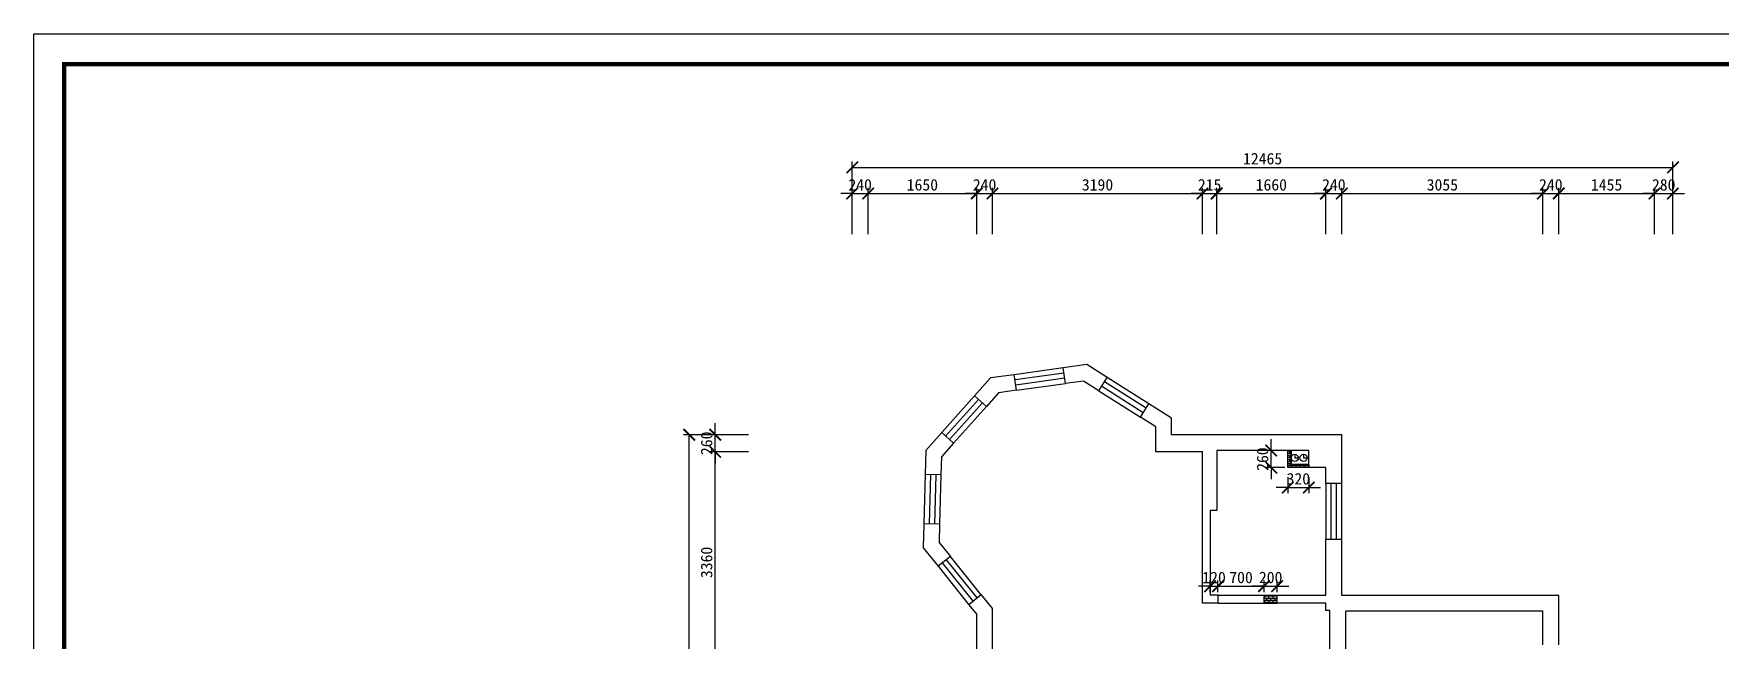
# Model space of a CAD drawing. Header units: millimetres. Extents: x -1705246 to 222838, y -3231245 to 126310.
# Drawn here: x -108740 to -83123, y 8185 to 17400 of the extents above; entities that cross this region are included whole.
import ezdxf

# ---------------------------------------------------------------- set-up
doc = ezdxf.new("R2010")
doc.units = ezdxf.units.MM
doc.header["$PDMODE"] = 35
doc.layers.add('0-01图框模板说明', color=2, linetype='Continuous')
doc.layers.add('0-02图框细线', color=136, linetype='Continuous')
doc.styles.get("Standard").update_dxf_attribs({"font": ''})
doc.styles.get('Standard').set_extended_font_data('SimSun')
doc.dimstyles.new('ISO-25', dxfattribs={"dimscale": 70, "dimtxt": 2.5, "dimasz": 2.5, "dimexe": 1.25, "dimexo": 0.625, "dimtad": 1, "dimdec": 0, "dimtxsty": 'Standard', "dimblk": 'ARCHTICK', "dimcen": 2.5, "dimclrd": 251, "dimclre": 251, "dimclrt": 3, "dimadec": 0, "dimazin": 0, "dimtfac": 1, "dimtdec": 0, "dimtix": 1, "dimtmove": 2, "dimatfit": 3, "dimfxl": 1, "dimarcsym": 0})

# ---------------------------------------------------------------- blocks, each defined once
blk = doc.blocks.new('_ArchTick')
at = {"color": 0, "linetype": 'ByBlock', "const_width": 0.15}
blk.add_lwpolyline([(-0.5, -0.5), (0.5, 0.5)], dxfattribs=at)
blk = doc.blocks.new('*D242')
at = {"color": 251, "lineweight": -2}
for p, q in [((-97885, 11048), (-98475, 11048)), ((-98388, 7688), (-98388, 11048)), ((-97885, 7688), (-98475, 7688))]:
    blk.add_line(p, q, dxfattribs=at)
at = {"layer": 'Defpoints', "color": 0}
for p in [(-98388, 11048), (-97841, 11048), (-97841, 7688)]:
    blk.add_point(p, dxfattribs=at)
at = {"color": 251, "lineweight": -2, "xscale": 175, "yscale": 175, "zscale": 175}
for p, rotation in [((-98388, 11048), 90), ((-98388, 7688), 270)]:
    blk.add_blockref('_ArchTick', p, dxfattribs=dict(at, rotation=rotation))
at = {"color": 3, "insert": (-98519, 9368), "char_height": 175, "attachment_point": 5, "rotation": 90}
blk.add_mtext('3360', dxfattribs=at)
blk = doc.blocks.new('*D243')
at = {"color": 251, "lineweight": -2}
for p, q in [((-97885, 11308), (-98475, 11308)), ((-98388, 11308), (-98388, 11483)), ((-98388, 11048), (-98388, 11308)), ((-97885, 11048), (-98475, 11048)), ((-98388, 11048), (-98388, 10873))]:
    blk.add_line(p, q, dxfattribs=at)
at = {"layer": 'Defpoints', "color": 0}
for p in [(-98388, 11308), (-97841, 11308), (-97841, 11048)]:
    blk.add_point(p, dxfattribs=at)
at = {"color": 251, "lineweight": -2, "xscale": 175, "yscale": 175, "zscale": 175}
for p, rotation in [((-98388, 11308), 270), ((-98388, 11048), 90)]:
    blk.add_blockref('_ArchTick', p, dxfattribs=dict(at, rotation=rotation))
at = {"color": 3, "insert": (-98519, 11178), "char_height": 175, "attachment_point": 5, "rotation": 90}
blk.add_mtext('260', dxfattribs=at)
blk = doc.blocks.new('*D264')
at = {"color": 251, "lineweight": -2}
for p, q in [((-96307, 14973), (-96482, 14973)), ((-96307, 14353), (-96307, 15060)), ((-96307, 14973), (-96067, 14973)), ((-96067, 14353), (-96067, 15060)), ((-96067, 14973), (-95892, 14973))]:
    blk.add_line(p, q, dxfattribs=at)
at = {"layer": 'Defpoints', "color": 0}
for p in [(-96067, 14973), (-96307, 14309), (-96067, 14309)]:
    blk.add_point(p, dxfattribs=at)
at = {"color": 251, "lineweight": -2, "xscale": 175, "yscale": 175, "zscale": 175}
blk.add_blockref('_ArchTick', (-96307, 14973), dxfattribs=at)
at = {"color": 251, "lineweight": -2, "xscale": 175, "yscale": 175, "zscale": 175, "rotation": 180}
blk.add_blockref('_ArchTick', (-96067, 14973), dxfattribs=at)
at = {"color": 3, "insert": (-96187, 15104), "char_height": 175, "attachment_point": 5}
blk.add_mtext('240', dxfattribs=at)
blk = doc.blocks.new('*D265')
at = {"color": 251, "lineweight": -2}
for p, q in [((-96067, 14353), (-96067, 15060)), ((-96067, 14973), (-94417, 14973)), ((-94417, 14353), (-94417, 15060))]:
    blk.add_line(p, q, dxfattribs=at)
at = {"layer": 'Defpoints', "color": 0}
for p in [(-94417, 14973), (-96067, 14309), (-94417, 14309)]:
    blk.add_point(p, dxfattribs=at)
at = {"color": 251, "lineweight": -2, "xscale": 175, "yscale": 175, "zscale": 175, "rotation": 180}
blk.add_blockref('_ArchTick', (-96067, 14973), dxfattribs=at)
at = {"color": 251, "lineweight": -2, "xscale": 175, "yscale": 175, "zscale": 175}
blk.add_blockref('_ArchTick', (-94417, 14973), dxfattribs=at)
at = {"color": 3, "insert": (-95242, 15104), "char_height": 175, "attachment_point": 5}
blk.add_mtext('1650', dxfattribs=at)
blk = doc.blocks.new('*D266')
at = {"color": 251, "lineweight": -2}
for p, q in [((-94417, 14973), (-94592, 14973)), ((-94417, 14353), (-94417, 15060)), ((-94417, 14973), (-94177, 14973)), ((-94177, 14353), (-94177, 15060)), ((-94177, 14973), (-94002, 14973))]:
    blk.add_line(p, q, dxfattribs=at)
at = {"layer": 'Defpoints', "color": 0}
for p in [(-94177, 14973), (-94417, 14309), (-94177, 14309)]:
    blk.add_point(p, dxfattribs=at)
at = {"color": 251, "lineweight": -2, "xscale": 175, "yscale": 175, "zscale": 175}
blk.add_blockref('_ArchTick', (-94417, 14973), dxfattribs=at)
at = {"color": 251, "lineweight": -2, "xscale": 175, "yscale": 175, "zscale": 175, "rotation": 180}
blk.add_blockref('_ArchTick', (-94177, 14973), dxfattribs=at)
at = {"color": 3, "insert": (-94297, 15104), "char_height": 175, "attachment_point": 5}
blk.add_mtext('240', dxfattribs=at)
blk = doc.blocks.new('*D267')
at = {"color": 251, "lineweight": -2}
for p, q in [((-94177, 14353), (-94177, 15060)), ((-94177, 14973), (-90987, 14973)), ((-90987, 14353), (-90987, 15060))]:
    blk.add_line(p, q, dxfattribs=at)
at = {"layer": 'Defpoints', "color": 0}
for p in [(-90987, 14973), (-94177, 14309), (-90987, 14309)]:
    blk.add_point(p, dxfattribs=at)
at = {"color": 251, "lineweight": -2, "xscale": 175, "yscale": 175, "zscale": 175, "rotation": 180}
blk.add_blockref('_ArchTick', (-94177, 14973), dxfattribs=at)
at = {"color": 251, "lineweight": -2, "xscale": 175, "yscale": 175, "zscale": 175}
blk.add_blockref('_ArchTick', (-90987, 14973), dxfattribs=at)
at = {"color": 3, "insert": (-92582, 15104), "char_height": 175, "attachment_point": 5}
blk.add_mtext('3190', dxfattribs=at)
blk = doc.blocks.new('*D268')
at = {"color": 251, "lineweight": -2}
for p, q in [((-90987, 14973), (-91162, 14973)), ((-90987, 14353), (-90987, 15060)), ((-90987, 14973), (-90772, 14973)), ((-90772, 14353), (-90772, 15060)), ((-90772, 14973), (-90597, 14973))]:
    blk.add_line(p, q, dxfattribs=at)
at = {"layer": 'Defpoints', "color": 0}
for p in [(-90772, 14973), (-90987, 14309), (-90772, 14309)]:
    blk.add_point(p, dxfattribs=at)
at = {"color": 251, "lineweight": -2, "xscale": 175, "yscale": 175, "zscale": 175}
blk.add_blockref('_ArchTick', (-90987, 14973), dxfattribs=at)
at = {"color": 251, "lineweight": -2, "xscale": 175, "yscale": 175, "zscale": 175, "rotation": 180}
blk.add_blockref('_ArchTick', (-90772, 14973), dxfattribs=at)
at = {"color": 3, "insert": (-90879, 15104), "char_height": 175, "attachment_point": 5}
blk.add_mtext('215', dxfattribs=at)
blk = doc.blocks.new('*D269')
at = {"color": 251, "lineweight": -2}
for p, q in [((-90772, 14353), (-90772, 15060)), ((-90772, 14973), (-89112, 14973)), ((-89112, 14353), (-89112, 15060))]:
    blk.add_line(p, q, dxfattribs=at)
at = {"layer": 'Defpoints', "color": 0}
for p in [(-89112, 14973), (-90772, 14309), (-89112, 14309)]:
    blk.add_point(p, dxfattribs=at)
at = {"color": 251, "lineweight": -2, "xscale": 175, "yscale": 175, "zscale": 175, "rotation": 180}
blk.add_blockref('_ArchTick', (-90772, 14973), dxfattribs=at)
at = {"color": 251, "lineweight": -2, "xscale": 175, "yscale": 175, "zscale": 175}
blk.add_blockref('_ArchTick', (-89112, 14973), dxfattribs=at)
at = {"color": 3, "insert": (-89942, 15104), "char_height": 175, "attachment_point": 5}
blk.add_mtext('1660', dxfattribs=at)
blk = doc.blocks.new('*D270')
at = {"color": 251, "lineweight": -2}
for p, q in [((-89112, 14973), (-89287, 14973)), ((-89112, 14353), (-89112, 15060)), ((-89112, 14973), (-88872, 14973)), ((-88872, 14353), (-88872, 15060)), ((-88872, 14973), (-88697, 14973))]:
    blk.add_line(p, q, dxfattribs=at)
at = {"layer": 'Defpoints', "color": 0}
for p in [(-88872, 14973), (-89112, 14309), (-88872, 14309)]:
    blk.add_point(p, dxfattribs=at)
at = {"color": 251, "lineweight": -2, "xscale": 175, "yscale": 175, "zscale": 175}
blk.add_blockref('_ArchTick', (-89112, 14973), dxfattribs=at)
at = {"color": 251, "lineweight": -2, "xscale": 175, "yscale": 175, "zscale": 175, "rotation": 180}
blk.add_blockref('_ArchTick', (-88872, 14973), dxfattribs=at)
at = {"color": 3, "insert": (-88992, 15104), "char_height": 175, "attachment_point": 5}
blk.add_mtext('240', dxfattribs=at)
blk = doc.blocks.new('*D271')
at = {"color": 251, "lineweight": -2}
for p, q in [((-88872, 14353), (-88872, 15060)), ((-88872, 14973), (-85817, 14973)), ((-85817, 14353), (-85817, 15060))]:
    blk.add_line(p, q, dxfattribs=at)
at = {"layer": 'Defpoints', "color": 0}
for p in [(-85817, 14973), (-88872, 14309), (-85817, 14309)]:
    blk.add_point(p, dxfattribs=at)
at = {"color": 251, "lineweight": -2, "xscale": 175, "yscale": 175, "zscale": 175, "rotation": 180}
blk.add_blockref('_ArchTick', (-88872, 14973), dxfattribs=at)
at = {"color": 251, "lineweight": -2, "xscale": 175, "yscale": 175, "zscale": 175}
blk.add_blockref('_ArchTick', (-85817, 14973), dxfattribs=at)
at = {"color": 3, "insert": (-87344, 15104), "char_height": 175, "attachment_point": 5}
blk.add_mtext('3055', dxfattribs=at)
blk = doc.blocks.new('*D272')
at = {"color": 251, "lineweight": -2}
for p, q in [((-85817, 14973), (-85992, 14973)), ((-85817, 14353), (-85817, 15060)), ((-85817, 14973), (-85577, 14973)), ((-85577, 14353), (-85577, 15060)), ((-85577, 14973), (-85402, 14973))]:
    blk.add_line(p, q, dxfattribs=at)
at = {"layer": 'Defpoints', "color": 0}
for p in [(-85577, 14973), (-85817, 14309), (-85577, 14309)]:
    blk.add_point(p, dxfattribs=at)
at = {"color": 251, "lineweight": -2, "xscale": 175, "yscale": 175, "zscale": 175}
blk.add_blockref('_ArchTick', (-85817, 14973), dxfattribs=at)
at = {"color": 251, "lineweight": -2, "xscale": 175, "yscale": 175, "zscale": 175, "rotation": 180}
blk.add_blockref('_ArchTick', (-85577, 14973), dxfattribs=at)
at = {"color": 3, "insert": (-85697, 15104), "char_height": 175, "attachment_point": 5}
blk.add_mtext('240', dxfattribs=at)
blk = doc.blocks.new('*D273')
at = {"color": 251, "lineweight": -2}
for p, q in [((-85577, 14353), (-85577, 15060)), ((-85577, 14973), (-84122, 14973)), ((-84122, 14353), (-84122, 15060))]:
    blk.add_line(p, q, dxfattribs=at)
at = {"layer": 'Defpoints', "color": 0}
for p in [(-84122, 14973), (-85577, 14309), (-84122, 14309)]:
    blk.add_point(p, dxfattribs=at)
at = {"color": 251, "lineweight": -2, "xscale": 175, "yscale": 175, "zscale": 175, "rotation": 180}
blk.add_blockref('_ArchTick', (-85577, 14973), dxfattribs=at)
at = {"color": 251, "lineweight": -2, "xscale": 175, "yscale": 175, "zscale": 175}
blk.add_blockref('_ArchTick', (-84122, 14973), dxfattribs=at)
at = {"color": 3, "insert": (-84849, 15104), "char_height": 175, "attachment_point": 5}
blk.add_mtext('1455', dxfattribs=at)
blk = doc.blocks.new('*D274')
at = {"color": 251, "lineweight": -2}
for p, q in [((-84122, 14973), (-84297, 14973)), ((-84122, 14353), (-84122, 15060)), ((-84122, 14973), (-83842, 14973)), ((-83842, 14353), (-83842, 15060)), ((-83842, 14973), (-83667, 14973))]:
    blk.add_line(p, q, dxfattribs=at)
at = {"layer": 'Defpoints', "color": 0}
for p in [(-83842, 14973), (-84122, 14309), (-83842, 14309)]:
    blk.add_point(p, dxfattribs=at)
at = {"color": 251, "lineweight": -2, "xscale": 175, "yscale": 175, "zscale": 175}
blk.add_blockref('_ArchTick', (-84122, 14973), dxfattribs=at)
at = {"color": 251, "lineweight": -2, "xscale": 175, "yscale": 175, "zscale": 175, "rotation": 180}
blk.add_blockref('_ArchTick', (-83842, 14973), dxfattribs=at)
at = {"color": 3, "insert": (-83982, 15104), "char_height": 175, "attachment_point": 5}
blk.add_mtext('280', dxfattribs=at)
blk = doc.blocks.new('*D329')
at = {"color": 251, "lineweight": -2}
for p, q in [((-98432, 11308), (-98872, 11308)), ((-98784, -3052), (-98784, 11308)), ((-98432, -3052), (-98872, -3052))]:
    blk.add_line(p, q, dxfattribs=at)
at = {"layer": 'Defpoints', "color": 0}
for p in [(-98784, 11308), (-98388, 11308), (-98388, -3052)]:
    blk.add_point(p, dxfattribs=at)
at = {"color": 251, "lineweight": -2, "xscale": 175, "yscale": 175, "zscale": 175}
for p, rotation in [((-98784, 11308), 90), ((-98784, -3052), 270)]:
    blk.add_blockref('_ArchTick', p, dxfattribs=dict(at, rotation=rotation))
at = {"color": 3, "insert": (-98916, 4128), "char_height": 175, "attachment_point": 5, "rotation": 90}
blk.add_mtext('14360', dxfattribs=at)
blk = doc.blocks.new('*D330')
at = {"color": 251, "lineweight": -2}
for p, q in [((-96307, 15017), (-96307, 15457)), ((-83842, 15017), (-83842, 15457)), ((-96307, 15370), (-83842, 15370))]:
    blk.add_line(p, q, dxfattribs=at)
at = {"layer": 'Defpoints', "color": 0}
for p in [(-83842, 15370), (-96307, 14973), (-83842, 14973)]:
    blk.add_point(p, dxfattribs=at)
at = {"color": 251, "lineweight": -2, "xscale": 175, "yscale": 175, "zscale": 175, "rotation": 180}
blk.add_blockref('_ArchTick', (-96307, 15370), dxfattribs=at)
at = {"color": 251, "lineweight": -2, "xscale": 175, "yscale": 175, "zscale": 175}
blk.add_blockref('_ArchTick', (-83842, 15370), dxfattribs=at)
at = {"color": 3, "insert": (-90074, 15501), "char_height": 175, "attachment_point": 5}
blk.add_mtext('12465', dxfattribs=at)
blk = doc.blocks.new('*D496')
at = {"color": 251, "lineweight": -2}
for p, q in [((-90052, 9008), (-90227, 9008)), ((-90052, 8917), (-90052, 9095)), ((-90052, 9008), (-89852, 9008)), ((-89852, 8917), (-89852, 9095)), ((-89852, 9008), (-89677, 9008))]:
    blk.add_line(p, q, dxfattribs=at)
at = {"layer": 'Defpoints', "color": 0}
for p in [(-89852, 9008), (-90052, 8873), (-89852, 8873)]:
    blk.add_point(p, dxfattribs=at)
at = {"color": 251, "lineweight": -2, "xscale": 175, "yscale": 175, "zscale": 175}
blk.add_blockref('_ArchTick', (-90052, 9008), dxfattribs=at)
at = {"color": 251, "lineweight": -2, "xscale": 175, "yscale": 175, "zscale": 175, "rotation": 180}
blk.add_blockref('_ArchTick', (-89852, 9008), dxfattribs=at)
at = {"color": 3, "insert": (-89952, 9139), "char_height": 175, "attachment_point": 5}
blk.add_mtext('200', dxfattribs=at)
blk = doc.blocks.new('*D499')
at = {"color": 251, "lineweight": -2}
for p, q in [((-90752, 8917), (-90752, 9095)), ((-90752, 9008), (-90052, 9008)), ((-90052, 8917), (-90052, 9095))]:
    blk.add_line(p, q, dxfattribs=at)
at = {"layer": 'Defpoints', "color": 0}
for p in [(-90052, 9008), (-90752, 8873), (-90052, 8873)]:
    blk.add_point(p, dxfattribs=at)
at = {"color": 251, "lineweight": -2, "xscale": 175, "yscale": 175, "zscale": 175, "rotation": 180}
blk.add_blockref('_ArchTick', (-90752, 9008), dxfattribs=at)
at = {"color": 251, "lineweight": -2, "xscale": 175, "yscale": 175, "zscale": 175}
blk.add_blockref('_ArchTick', (-90052, 9008), dxfattribs=at)
at = {"color": 3, "insert": (-90402, 9139), "char_height": 175, "attachment_point": 5}
blk.add_mtext('700', dxfattribs=at)
blk = doc.blocks.new('*D500')
at = {"color": 251, "lineweight": -2}
for p, q in [((-90872, 9006), (-91047, 9006)), ((-90872, 8917), (-90872, 9093)), ((-90872, 9006), (-90752, 9006)), ((-90752, 8917), (-90752, 9093)), ((-90752, 9006), (-90577, 9006))]:
    blk.add_line(p, q, dxfattribs=at)
at = {"layer": 'Defpoints', "color": 0}
for p in [(-90752, 9006), (-90872, 8873), (-90752, 8873)]:
    blk.add_point(p, dxfattribs=at)
at = {"color": 251, "lineweight": -2, "xscale": 175, "yscale": 175, "zscale": 175}
blk.add_blockref('_ArchTick', (-90872, 9006), dxfattribs=at)
at = {"color": 251, "lineweight": -2, "xscale": 175, "yscale": 175, "zscale": 175, "rotation": 180}
blk.add_blockref('_ArchTick', (-90752, 9006), dxfattribs=at)
at = {"color": 3, "insert": (-90812, 9137), "char_height": 175, "attachment_point": 5}
blk.add_mtext('120', dxfattribs=at)
blk = doc.blocks.new('*D510')
at = {"color": 251, "lineweight": -2}
for p, q in [((-89692, 10507), (-89867, 10507)), ((-89692, 10661), (-89692, 10419)), ((-89692, 10507), (-89372, 10507)), ((-89372, 10661), (-89372, 10419)), ((-89372, 10507), (-89197, 10507))]:
    blk.add_line(p, q, dxfattribs=at)
at = {"layer": 'Defpoints', "color": 0}
for p in [(-89692, 10704), (-89372, 10704), (-89372, 10507)]:
    blk.add_point(p, dxfattribs=at)
at = {"color": 251, "lineweight": -2, "xscale": 175, "yscale": 175, "zscale": 175}
blk.add_blockref('_ArchTick', (-89692, 10507), dxfattribs=at)
at = {"color": 251, "lineweight": -2, "xscale": 175, "yscale": 175, "zscale": 175, "rotation": 180}
blk.add_blockref('_ArchTick', (-89372, 10507), dxfattribs=at)
at = {"color": 3, "insert": (-89532, 10638), "char_height": 175, "attachment_point": 5}
blk.add_mtext('320', dxfattribs=at)
blk = doc.blocks.new('*D511')
at = {"color": 251, "lineweight": -2}
for p, q in [((-89736, 11068), (-90030, 11068)), ((-89943, 11068), (-89943, 11243)), ((-89943, 10808), (-89943, 11068)), ((-89736, 10808), (-90030, 10808)), ((-89943, 10808), (-89943, 10633))]:
    blk.add_line(p, q, dxfattribs=at)
at = {"layer": 'Defpoints', "color": 0}
for p in [(-89943, 11068), (-89692, 11068), (-89692, 10808)]:
    blk.add_point(p, dxfattribs=at)
at = {"color": 251, "lineweight": -2, "xscale": 175, "yscale": 175, "zscale": 175}
for p, rotation in [((-89943, 11068), 270), ((-89943, 10808), 90)]:
    blk.add_blockref('_ArchTick', p, dxfattribs=dict(at, rotation=rotation))
at = {"color": 3, "insert": (-90074, 10938), "char_height": 175, "attachment_point": 5, "rotation": 90}
blk.add_mtext('260', dxfattribs=at)

msp = doc.modelspace()

# ---------------------------------------------------------------- hatches: boundary and pattern name
h = msp.add_hatch()
h.set_pattern_fill('BRICK', color=6, scale=5, style=0)
h.set_pattern_definition([(0, (-89691.894, 10807.756), (0, 31.75), []), (90, (-89691.894, 10807.756), (-63.5, 4e-15), [31.75, -31.75]), (90, (-89660.144, 10807.756), (-63.5, 4e-15), [-31.75, 31.75])])
h.paths.add_polyline_path([(-89371.9, 10857.8), (-89371.9, 10807.8), (-89691.9, 10807.8), (-89691.9, 11067.8), (-89641.9, 11067.8), (-89641.9, 10857.8)])
h = msp.add_hatch()
h.set_pattern_fill('BRICK', color=6, scale=5, style=0)
h.set_pattern_definition([(0, (-55499.097, 0), (0, 31.75), []), (90, (-55499.097, 0), (-63.5, 4e-15), [31.75, -31.75]), (90, (-55467.347, 0), (-63.5, 4e-15), [-31.75, 31.75])])
h.paths.add_polyline_path([(-89851.9, 8872.8), (-90051.9, 8872.8), (-90051.9, 8747.8), (-89851.9, 8747.8)])

# ---------------------------------------------------------------- linework, layer by layer
at = {"color": 250}
for p, q in [((-93102.7, 12324), (-93845.6, 12220.5)), ((-93812.5, 11982.8), (-93069.6, 12086.3)), ((-91801.5, 11778.1), (-92435, 12179.5)), ((-94448.4, 11899.1), (-94948.2, 11339.8)), ((-92563.5, 11976.7), (-91929.9, 11575.4)), ((-94269.4, 11739.1), (-94769.2, 11179.9)), ((-95200.2, 10704.8), (-95219.8, 9955.1)), ((-94960.2, 10698.5), (-94979.9, 9948.8)), ((-89111.9, 10567.8), (-89111.9, 9722.8)), ((-88871.9, 9722.8), (-88871.9, 10567.8)), ((-95003.8, 9309.9), (-94534.9, 8724.5)), ((-94347.6, 8874.6), (-94816.4, 9459.9)), ((-90751.9, 8872.8), (-89851.9, 8872.8)), ((-90751.9, 8747.8), (-89851.9, 8747.8))]:
    msp.add_line(p, q, dxfattribs=at)
for p, q in [((-92742.4, 12374.2), (-93102.7, 12324)), ((-93069.6, 12086.3), (-93102.7, 12324)), ((-92435, 12179.5), (-92742.4, 12374.2)), ((-94205.9, 12170.4), (-94448.4, 11899.1)), ((-93845.6, 12220.5), (-94205.9, 12170.4)), ((-93812.5, 11982.8), (-93845.6, 12220.5)), ((-92796.4, 12124.3), (-93069.6, 12086.3)), ((-92563.5, 11976.7), (-92796.4, 12124.3)), ((-92563.5, 11976.7), (-92435, 12179.5)), ((-94269.4, 11739.1), (-94448.4, 11899.1)), ((-94085.6, 11944.8), (-94269.4, 11739.1)), ((-93812.5, 11982.8), (-94085.6, 11944.8)), ((-91929.9, 11575.4), (-91801.5, 11778.1)), ((-91696.9, 11427.8), (-91929.9, 11575.4)), ((-91456.9, 11559.8), (-91801.5, 11778.1)), ((-91456.9, 11307.8), (-91456.9, 11559.8)), ((-94948.2, 11339.8), (-95190.6, 11068.5)), ((-94769.2, 11179.9), (-94948.2, 11339.8)), ((-91696.9, 11047.8), (-91696.9, 11427.8)), ((-88871.9, 11307.8), (-91456.9, 11307.8)), ((-88871.9, 10567.8), (-88871.9, 11307.8)), ((-95190.6, 11068.5), (-95200.2, 10704.8)), ((-94769.2, 11179.9), (-94953, 10974.3)), ((-90986.9, 11047.8), (-91696.9, 11047.8)), ((-90986.9, 8747.8), (-90986.9, 11047.8)), ((-89371.9, 11067.8), (-90771.9, 11067.8)), ((-90771.9, 11067.8), (-90771.9, 10157.8)), ((-89691.9, 10807.8), (-89691.9, 11067.8)), ((-89641.9, 10857.8), (-89641.9, 11067.8)), ((-89371.9, 10807.8), (-89371.9, 11067.8)), ((-94953, 10974.3), (-94960.2, 10698.5)), ((-89371.9, 10807.8), (-89691.9, 10807.8)), ((-89371.9, 10857.8), (-89641.9, 10857.8)), ((-89111.9, 10807.8), (-89371.9, 10807.8)), ((-89111.9, 10567.8), (-89111.9, 10807.8)), ((-94960.2, 10698.5), (-95200.2, 10704.8)), ((-88871.9, 10567.8), (-89111.9, 10567.8)), ((-90771.9, 10157.8), (-90871.9, 10157.8)), ((-90871.9, 10157.8), (-90871.9, 8872.8)), ((-95219.8, 9955.1), (-95229.4, 9591.6)), ((-94979.9, 9948.8), (-95219.8, 9955.1)), ((-94979.9, 9948.8), (-94987.1, 9673.1)), ((-95229.4, 9591.6), (-95003.8, 9309.9)), ((-94987.1, 9673.1), (-94816.4, 9459.9)), ((-89111.9, 8872.8), (-89111.9, 9722.8)), ((-89111.9, 9722.8), (-88871.9, 9722.8)), ((-88871.9, 8867.8), (-88871.9, 9722.8)), ((-94816.4, 9459.9), (-95003.8, 9309.9)), ((-94347.6, 8874.6), (-94534.9, 8724.5)), ((-94534.9, 8724.5), (-94416.9, 8577.2)), ((-94347.6, 8874.6), (-94176.9, 8661.4)), ((-90751.9, 8747.8), (-90986.9, 8747.8)), ((-90751.9, 8872.8), (-90871.9, 8872.8)), ((-90751.9, 8747.8), (-90751.9, 8872.8)), ((-90051.9, 8747.8), (-90051.9, 8872.8)), ((-90051.9, 8747.8), (-90051.9, 8872.8)), ((-90051.9, 8747.8), (-90051.9, 8872.8)), ((-89851.9, 8747.8), (-89851.9, 8872.8)), ((-89851.9, 8872.8), (-89111.9, 8872.8)), ((-89111.9, 8747.8), (-89851.9, 8747.8)), ((-89111.9, 8637.8), (-89111.9, 8747.8)), ((-85576.9, 8867.8), (-88871.9, 8867.8)), ((-85576.9, 8117.8), (-85576.9, 8867.8)), ((-94416.9, 6917.8), (-94416.9, 8577.2)), ((-94176.9, 7687.8), (-94176.9, 8661.4)), ((-89051.9, 8637.8), (-89111.9, 8637.8)), ((-89051.9, 7687.8), (-89051.9, 8637.8)), ((-85816.9, 8627.8), (-88811.9, 8627.8)), ((-88811.9, 6972.8), (-88811.9, 8627.8)), ((-85816.9, 8117.8), (-85816.9, 8627.8))]:
    msp.add_line(p, q)
at = {"color": 1}
for p, q in [((-93091.7, 12244.8), (-93834.5, 12141.3)), ((-93080.7, 12165.5), (-93823.5, 12062.1)), ((-91887.1, 11642.9), (-92520.6, 12044.3)), ((-91844.3, 11710.5), (-92477.8, 12111.9)), ((-94388.7, 11845.8), (-94888.5, 11286.5)), ((-94329.1, 11792.4), (-94828.9, 11233.2)), ((-95120.2, 10702.7), (-95139.9, 9953)), ((-95040.2, 10700.6), (-95059.9, 9950.9)), ((-89031.9, 9722.8), (-89031.9, 10567.8)), ((-88951.9, 9722.8), (-88951.9, 10567.8)), ((-94941.3, 9359.9), (-94472.5, 8774.5)), ((-94878.9, 9409.9), (-94410, 8824.5))]:
    msp.add_line(p, q, dxfattribs=at)
msp.add_lwpolyline([(-89371.9, 10857.8), (-89371.9, 10807.8), (-89691.9, 10807.8), (-89691.9, 11067.8), (-89641.9, 11067.8), (-89641.9, 10857.8), (-89371.9, 10857.8)], dxfattribs=at)
at = {"color": 250}
for points in [[(-89586.9, 11010.8), (-89586.9, 10955.8), (-89531.9, 10955.8)], [(-89451.7, 11010.8), (-89451.7, 10955.8), (-89396.7, 10955.8)]]:
    msp.add_lwpolyline(points, dxfattribs=at)
at = {"color": 8}
for centre in [(-89586.9, 10955.8), (-89451.7, 10955.8)]:
    msp.add_circle(centre, 55, dxfattribs=at)
at = {"layer": '0-01图框模板说明', "color": 2, "const_width": 66.9}
msp.add_lwpolyline([(-70393.9, 16938.4), (-70393.9, -9580.4), (-108277.9, -9580.4), (-108277.9, 16938.4)], close=True, dxfattribs=at)
at = {"layer": '0-02图框细线'}
msp.add_lwpolyline([(-69931.9, 17400.4), (-69931.9, -10042.4), (-108739.9, -10042.4), (-108739.9, 17400.4)], close=True, dxfattribs=at)

# ---------------------------------------------------------------- dimensions: what is measured, and where the dimension line sits
at = {"color": 0}
for base, p1, p2, picture, middle in [((-83841.9, 15369.7), (-96306.9, 14972.8), (-83841.9, 14972.8), '*D330', (-90074.4, 15501)), ((-89851.9, 9008), (-90051.9, 8872.8), (-89851.9, 8872.8), '*D496', (-89951.9, 9139.2))]:
    dim = msp.add_linear_dim(base=base, p1=p1, p2=p2, dimstyle='ISO-25', dxfattribs=at)
    dim.commit()
    dim.dimension.update_dxf_attribs({"geometry": picture, "text_midpoint": middle})
for base, p1, p2, picture, middle in [((-96066.9, 14972.8), (-96306.9, 14309), (-96066.9, 14309), '*D264', (-96186.9, 15104.1)), ((-94416.9, 14972.8), (-96066.9, 14309), (-94416.9, 14309), '*D265', (-95241.9, 15104.1)), ((-94176.9, 14972.8), (-94416.9, 14309), (-94176.9, 14309), '*D266', (-94296.9, 15104.1)), ((-90986.9, 14972.8), (-94176.9, 14309), (-90986.9, 14309), '*D267', (-92581.9, 15104.1)), ((-90771.9, 14972.8), (-90986.9, 14309), (-90771.9, 14309), '*D268', (-90879.4, 15104.1)), ((-89111.9, 14972.8), (-90771.9, 14309), (-89111.9, 14309), '*D269', (-89941.9, 15104.1)), ((-88871.9, 14972.8), (-89111.9, 14309), (-88871.9, 14309), '*D270', (-88991.9, 15104.1)), ((-85816.9, 14972.8), (-88871.9, 14309), (-85816.9, 14309), '*D271', (-87344.4, 15104.1)), ((-85576.9, 14972.8), (-85816.9, 14309), (-85576.9, 14309), '*D272', (-85696.9, 15104.1)), ((-84121.9, 14972.8), (-85576.9, 14309), (-84121.9, 14309), '*D273', (-84849.4, 15104.1)), ((-83841.9, 14972.8), (-84121.9, 14309), (-83841.9, 14309), '*D274', (-83981.9, 15104.1))]:
    dim = msp.add_linear_dim(base=base, p1=p1, p2=p2, dimstyle='ISO-25')
    dim.commit()
    dim.dimension.update_dxf_attribs({"geometry": picture, "text_midpoint": middle})
dim = msp.add_linear_dim(base=(-98784.5, 11307.8), p1=(-98387.9, -3052.2), p2=(-98387.9, 11307.8), angle=90, dimstyle='ISO-25', dxfattribs=at)
dim.commit()
dim.dimension.update_dxf_attribs({"geometry": '*D329', "text_midpoint": (-98915.7, 4127.8)})
for base, p1, p2, picture, middle in [((-98387.9, 11307.8), (-97840.9, 11047.8), (-97840.9, 11307.8), '*D243', (-98519.2, 11177.8)), ((-98387.9, 11047.8), (-97840.9, 7687.8), (-97840.9, 11047.8), '*D242', (-98519.2, 9367.8))]:
    dim = msp.add_linear_dim(base=base, p1=p1, p2=p2, angle=270, dimstyle='ISO-25')
    dim.commit()
    dim.dimension.update_dxf_attribs({"geometry": picture, "text_midpoint": middle})
at = {"color": 1}
dim = msp.add_linear_dim(base=(-89942.5, 11067.8), p1=(-89691.9, 10807.8), p2=(-89691.9, 11067.8), angle=90, dimstyle='ISO-25', dxfattribs=at)
dim.commit()
dim.dimension.update_dxf_attribs({"geometry": '*D511', "text_midpoint": (-90073.8, 10937.8)})
for base, p1, p2, picture, middle in [((-89371.9, 10506.8), (-89691.9, 10704.4), (-89371.9, 10704.4), '*D510', (-89531.9, 10638.1)), ((-90751.9, 9006), (-90871.9, 8872.8), (-90751.9, 8872.8), '*D500', (-90811.9, 9137.2)), ((-90051.9, 9008), (-90751.9, 8872.8), (-90051.9, 8872.8), '*D499', (-90401.9, 9139.2))]:
    dim = msp.add_linear_dim(base=base, p1=p1, p2=p2, dimstyle='ISO-25', dxfattribs=at)
    dim.commit()
    dim.dimension.update_dxf_attribs({"geometry": picture, "text_midpoint": middle})

doc.saveas('drawing.dxf')
